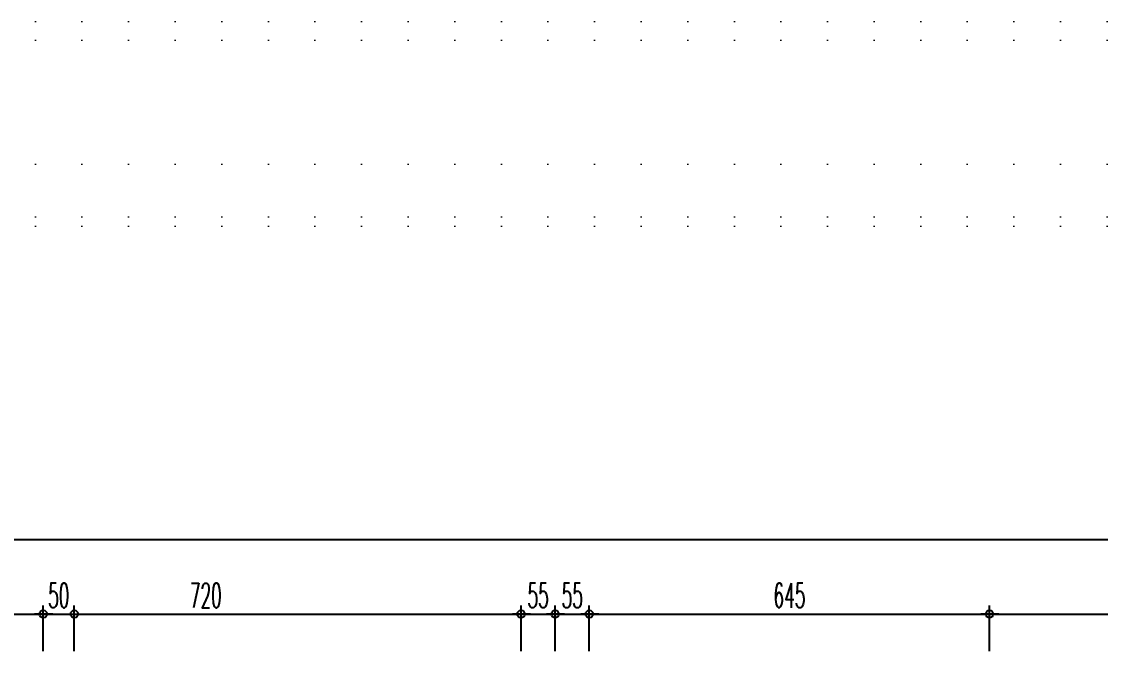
# Model space of a CAD drawing. Extents: x -5598 to 26293, y -3808 to 13850.
# Drawn here: x 7415 to 9154, y 12833 to 13850 of the extents above; entities that cross this region are included whole.
import ezdxf

# ---------------------------------------------------------------- set-up
doc = ezdxf.new("R2010")
doc.units = 0
doc.header["$LTSCALE"] = 100
doc.header["$MEASUREMENT"] = 0
doc.linetypes.add('DOT', pattern=[0.25, 0, -0.25])
doc.layers.add('OLCU DIS', color=7, linetype='Continuous')
doc.layers.add('YOLLAR', color=7, linetype='Continuous', lineweight=15)
doc.styles.add('olcu', font='romans.shx', dxfattribs={"width": 0.5})
doc.dimstyles.new('1-200', dxfattribs={"dimtxt": 40, "dimasz": 2, "dimexe": 0, "dimexo": 0, "dimgap": 10, "dimtad": 1, "dimdec": 4, "dimrnd": 0.1, "dimzin": 9, "dimdsep": 46, "dimtxsty": 'olcu', "dimblk1": 'SOL', "dimblk2": 'SAG', "dimsah": 1, "dimcen": 0, "dimse1": 1, "dimse2": 1, "dimclre": 13, "dimadec": 0, "dimazin": 0, "dimtfac": 1, "dimtdec": 4, "dimtix": 1, "dimtmove": 2, "dimatfit": 2, "dimldrblk": 'SOL', "dimfxl": 0, "dimtolj": 1, "dimarcsym": 0})

# ---------------------------------------------------------------- blocks, each defined once
blk = doc.blocks.new('*U550')
at = {"color": 0, "linetype": 'ByBlock', "ltscale": 3}
for p, q in [((14849.9, 1530), (-5410.1, 1530)), ((14849.9, 1500), (-5410.1, 1500)), ((14849.9, 1300), (-5410.1, 1300)), ((14849.9, 1215), (-5410.1, 1215)), ((14849.9, 1200), (-5410.1, 1200))]:
    blk.add_line(p, q, dxfattribs=at)
blk = doc.blocks.new('SOL')
at = {"color": 0}
for p, q in [((0, 30), (0, -6.96)), ((7.58, 0), (-6.97, 0))]:
    blk.add_line(p, q, dxfattribs=at)
blk.add_circle((0, 0), 3, dxfattribs=at)
blk = doc.blocks.new('SAG')
at = {"color": 0}
for p, q in [((7.58, 0), (-6.97, 0)), ((0, -30), (0, 6.96))]:
    blk.add_line(p, q, dxfattribs=at)
blk.add_circle((0, 0), 3, dxfattribs=at)
blk = doc.blocks.new('*D412')
at = {"layer": 'OLCU DIS', "color": 0, "lineweight": -2, "transparency": 16777216}
blk.add_line((6552, 12895), (7448, 12895), dxfattribs=at)
at = {"layer": 'OLCU DIS', "color": 0, "lineweight": -2, "transparency": 16777216, "xscale": 2, "yscale": 2, "zscale": 2, "rotation": 180}
blk.add_blockref('SOL', (6550, 12895), dxfattribs=at)
at = {"layer": 'OLCU DIS', "color": 0, "lineweight": -2, "transparency": 16777216, "xscale": 2, "yscale": 2, "zscale": 2}
blk.add_blockref('SAG', (7450, 12895), dxfattribs=at)
at = {"layer": 'OLCU DIS', "color": 0, "transparency": 16777216, "insert": (6824.2, 12925), "char_height": 40, "attachment_point": 5, "style": 'olcu'}
blk.add_mtext('\\A1;900', dxfattribs=at)
blk = doc.blocks.new('*D413')
at = {"layer": 'OLCU DIS', "color": 0, "lineweight": -2, "transparency": 16777216}
blk.add_line((7450, 12895), (7500, 12895), dxfattribs=at)
at = {"layer": 'OLCU DIS', "color": 0, "transparency": 16777216, "insert": (7475, 12925), "char_height": 40, "attachment_point": 5, "style": 'olcu'}
blk.add_mtext('\\A1;50', dxfattribs=at)
blk = doc.blocks.new('*D414')
at = {"layer": 'OLCU DIS', "color": 0, "lineweight": -2, "transparency": 16777216}
blk.add_line((7502, 12895), (8218, 12895), dxfattribs=at)
at = {"layer": 'OLCU DIS', "color": 0, "lineweight": -2, "transparency": 16777216, "xscale": 2, "yscale": 2, "zscale": 2, "rotation": 180}
blk.add_blockref('SOL', (7500, 12895), dxfattribs=at)
at = {"layer": 'OLCU DIS', "color": 0, "lineweight": -2, "transparency": 16777216, "xscale": 2, "yscale": 2, "zscale": 2}
blk.add_blockref('SAG', (8220, 12895), dxfattribs=at)
at = {"layer": 'OLCU DIS', "color": 0, "transparency": 16777216, "insert": (7711.9, 12925), "char_height": 40, "attachment_point": 5, "style": 'olcu'}
blk.add_mtext('\\A1;720', dxfattribs=at)
blk = doc.blocks.new('*D415')
at = {"layer": 'OLCU DIS', "color": 0, "lineweight": -2, "transparency": 16777216}
blk.add_line((8222, 12895), (8273, 12895), dxfattribs=at)
at = {"layer": 'OLCU DIS', "color": 0, "lineweight": -2, "transparency": 16777216, "xscale": 2, "yscale": 2, "zscale": 2, "rotation": 180}
blk.add_blockref('SOL', (8220, 12895), dxfattribs=at)
at = {"layer": 'OLCU DIS', "color": 0, "lineweight": -2, "transparency": 16777216, "xscale": 2, "yscale": 2, "zscale": 2}
blk.add_blockref('SAG', (8275, 12895), dxfattribs=at)
at = {"layer": 'OLCU DIS', "color": 0, "transparency": 16777216, "insert": (8247.5, 12925), "char_height": 40, "attachment_point": 5, "style": 'olcu'}
blk.add_mtext('\\A1;55', dxfattribs=at)
blk = doc.blocks.new('*D416')
at = {"layer": 'OLCU DIS', "color": 0, "lineweight": -2, "transparency": 16777216}
blk.add_line((8277, 12895), (8328, 12895), dxfattribs=at)
at = {"layer": 'OLCU DIS', "color": 0, "lineweight": -2, "transparency": 16777216, "xscale": 2, "yscale": 2, "zscale": 2, "rotation": 180}
blk.add_blockref('SOL', (8275, 12895), dxfattribs=at)
at = {"layer": 'OLCU DIS', "color": 0, "lineweight": -2, "transparency": 16777216, "xscale": 2, "yscale": 2, "zscale": 2}
blk.add_blockref('SAG', (8330, 12895), dxfattribs=at)
at = {"layer": 'OLCU DIS', "color": 0, "transparency": 16777216, "insert": (8302.5, 12925), "char_height": 40, "attachment_point": 5, "style": 'olcu'}
blk.add_mtext('\\A1;55', dxfattribs=at)
blk = doc.blocks.new('*D417')
at = {"layer": 'OLCU DIS', "color": 0, "lineweight": -2, "transparency": 16777216}
blk.add_line((8332, 12895), (8973, 12895), dxfattribs=at)
at = {"layer": 'OLCU DIS', "color": 0, "lineweight": -2, "transparency": 16777216, "xscale": 2, "yscale": 2, "zscale": 2, "rotation": 180}
blk.add_blockref('SOL', (8330, 12895), dxfattribs=at)
at = {"layer": 'OLCU DIS', "color": 0, "lineweight": -2, "transparency": 16777216, "xscale": 2, "yscale": 2, "zscale": 2}
blk.add_blockref('SAG', (8975, 12895), dxfattribs=at)
at = {"layer": 'OLCU DIS', "color": 0, "transparency": 16777216, "insert": (8652.5, 12925), "char_height": 40, "attachment_point": 5, "style": 'olcu'}
blk.add_mtext('\\A1;645', dxfattribs=at)
blk = doc.blocks.new('*D418')
at = {"layer": 'OLCU DIS', "color": 0, "lineweight": -2, "transparency": 16777216}
blk.add_line((8977, 12895), (9623, 12895), dxfattribs=at)
at = {"layer": 'OLCU DIS', "color": 0, "lineweight": -2, "transparency": 16777216, "xscale": 2, "yscale": 2, "zscale": 2, "rotation": 180}
blk.add_blockref('SOL', (8975, 12895), dxfattribs=at)
at = {"layer": 'OLCU DIS', "color": 0, "lineweight": -2, "transparency": 16777216, "xscale": 2, "yscale": 2, "zscale": 2}
blk.add_blockref('SAG', (9625, 12895), dxfattribs=at)
at = {"layer": 'OLCU DIS', "color": 0, "transparency": 16777216, "insert": (9237.8, 12925), "char_height": 40, "attachment_point": 5, "style": 'olcu'}
blk.add_mtext('\\A1;650', dxfattribs=at)
blk = doc.blocks.new('*D438')
at = {"layer": 'OLCU DIS', "color": 0, "lineweight": -2, "transparency": 16777216}
blk.add_line((-2968, 13015), (21268, 13015), dxfattribs=at)
at = {"layer": 'OLCU DIS', "color": 0, "lineweight": -2, "transparency": 16777216, "xscale": 2, "yscale": 2, "zscale": 2, "rotation": 180}
blk.add_blockref('SOL', (-2970, 13015), dxfattribs=at)
at = {"layer": 'OLCU DIS', "color": 0, "lineweight": -2, "transparency": 16777216, "xscale": 2, "yscale": 2, "zscale": 2}
blk.add_blockref('SAG', (21270, 13015), dxfattribs=at)
at = {"layer": 'OLCU DIS', "color": 0, "transparency": 16777216, "insert": (9252.5, 13045), "char_height": 40, "attachment_point": 5, "style": 'olcu'}
blk.add_mtext('\\A1;24240', dxfattribs=at)

msp = doc.modelspace()

# ---------------------------------------------------------------- block references
at = {"layer": 'YOLLAR', "color": 9, "linetype": 'DOT'}
msp.add_blockref('*U550', (5880, 12320.00004), dxfattribs=at)

# ---------------------------------------------------------------- dimensions: what is measured, and where the dimension line sits
at = {"layer": 'OLCU DIS', "color": 7}
for base, p1, p2, picture, middle in [((21270, 13015), (-2970, 12715), (21270, 12715), '*D438', (9252.53122, 13045)), ((7450, 12895), (6550, 12895), (7450, 12895), '*D412', (6824.20794, 12925)), ((8220, 12895), (7500, 12895), (8220, 12895), '*D414', (7711.92542, 12925)), ((9625, 12895), (8975, 12895), (9625, 12895), '*D418', (9237.75313, 12925))]:
    dim = msp.add_linear_dim(base=base, p1=p1, p2=p2, dimstyle='1-200', dxfattribs=at)
    dim.commit()
    dim.dimension.update_dxf_attribs({"geometry": picture, "text_midpoint": middle, "dimtype": 160})
for base, p1, p2, picture, middle in [((7500, 12895), (7450, 12895), (7500, 12895), '*D413', (7475, 12925)), ((8275, 12895), (8220, 12895), (8275, 12895), '*D415', (8247.5, 12925)), ((8330, 12895), (8275, 12895), (8330, 12895), '*D416', (8302.5, 12925)), ((8975, 12895), (8330, 12895), (8975, 12895), '*D417', (8652.5, 12925))]:
    dim = msp.add_linear_dim(base=base, p1=p1, p2=p2, dimstyle='1-200', dxfattribs=at)
    dim.commit()
    dim.dimension.update_dxf_attribs({"geometry": picture, "text_midpoint": middle})

doc.saveas('drawing.dxf')
